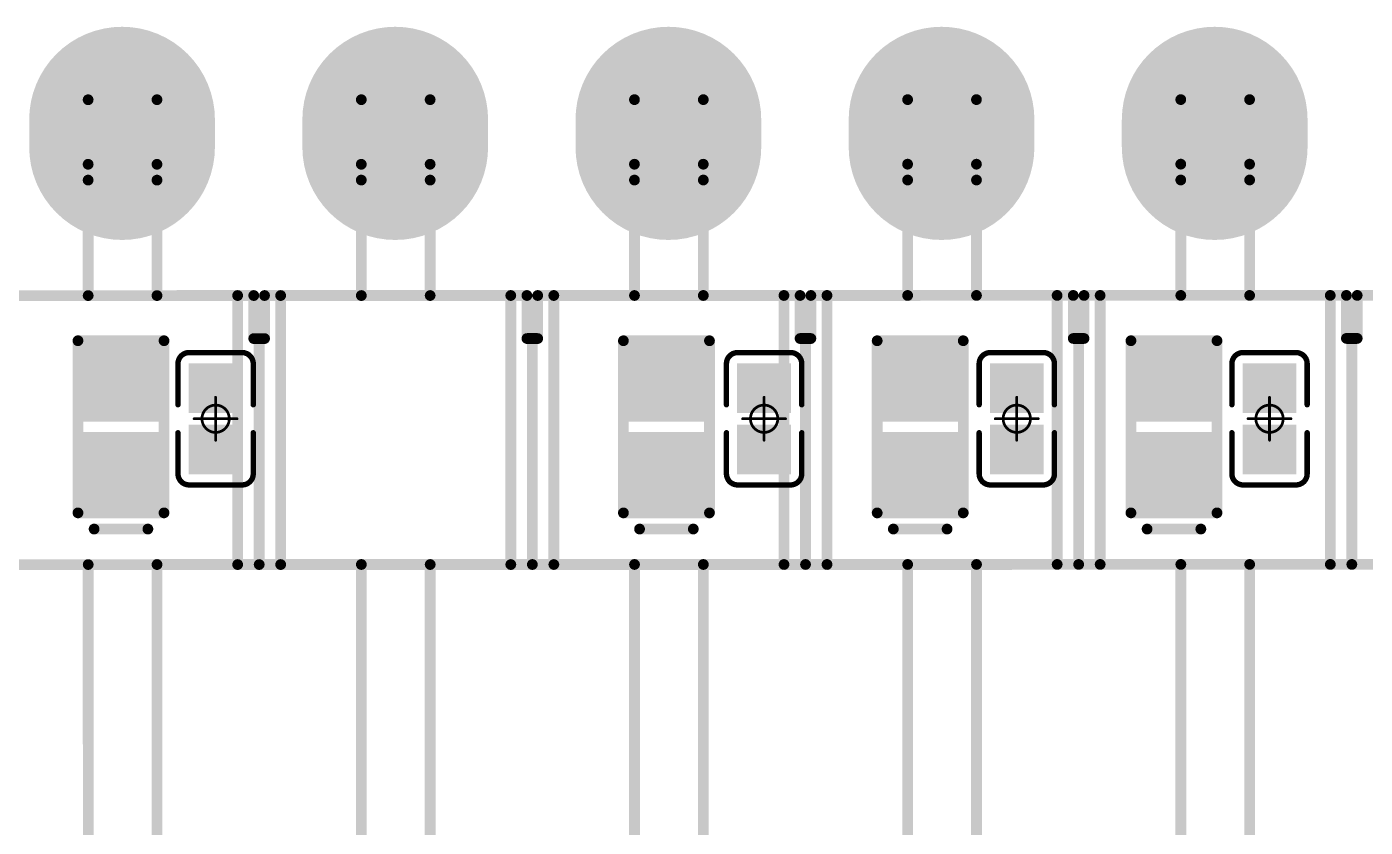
# Model space of a CAD drawing. Header units: millimetres. Extents: x 19.13 to 23.12, y 5.07 to 8.34.
# Drawn here: x 20.1584 to 20.6484, y 7.6094 to 7.9023 of the extents above; entities that cross this region are included whole.
import ezdxf

# ---------------------------------------------------------------- set-up
doc = ezdxf.new("R2010")
doc.units = ezdxf.units.MM
doc.header["$MEASUREMENT"] = 0
for name, color, linetype in [('BottomLayer', 5, 'Continuous'), ('BottomSolder', 6, 'Continuous'), ('Mechanical15', 56, 'Continuous'), ('MidLayer1', 16, 'Continuous'), ('MidLayer2', 76, 'Continuous'), ('MidLayer3', 90, 'Continuous'), ('MidLayer4', 156, 'Continuous'), ('MultiLayer', 9, 'Continuous'), ('TopLayer', 1, 'Continuous'), ('TopOverlay', 2, 'Continuous'), ('TopPaste', 8, 'Continuous'), ('TopSolder', 216, 'Continuous')]:
    doc.layers.add(name, color=color, linetype=linetype)

# ---------------------------------------------------------------- blocks, each defined once
blk = doc.blocks.new('ESD0402_84')
at = {"layer": 'TopLayer'}
for points in [[(-0.02756, 0.01181), (-0.02756, -0.01181), (-0.00591, 0.01181), (-0.00591, -0.01181)], [(0.00591, 0.01181), (0.00591, -0.01181), (0.02756, 0.01181), (0.02756, -0.01181)]]:
    blk.add_solid(points, dxfattribs=at)
at = {"layer": 'TopOverlay', "const_width": 0.00394}
for points in [[(-0.0315, 0.01575), (0.0315, 0.01575)], [(-0.0315, 0.01575), (-0.0315, -0.01575)], [(0.0315, 0.01575), (0.0315, -0.01575)], [(0.0374, 0.00984), (0.0374, -0.00984)], [(-0.0315, -0.01575), (0.0315, -0.01575)]]:
    blk.add_lwpolyline(points, dxfattribs=at)
at = {"layer": 'TopOverlay', "const_width": 0.00197}
for points in [[(-0.03248, 0.01575, 1), (-0.03051, 0.01575, 1)], [(-0.03248, 0.01575, 1), (-0.03051, 0.01575, 1)], [(0.03051, 0.01575, 1), (0.03248, 0.01575, 1)], [(0.03051, 0.01575, 1), (0.03248, 0.01575, 1)], [(0.03642, 0.00984, 1), (0.03839, 0.00984, 1)], [(0.03642, -0.00984, 1), (0.03839, -0.00984, 1)], [(-0.03248, -0.01575, 1), (-0.03051, -0.01575, 1)], [(-0.03248, -0.01575, 1), (-0.03051, -0.01575, 1)], [(0.03051, -0.01575, 1), (0.03248, -0.01575, 1)], [(0.03051, -0.01575, 1), (0.03248, -0.01575, 1)]]:
    blk.add_lwpolyline(points, format="xyb", close=True, dxfattribs=at)
at = {"layer": 'TopPaste'}
for points in [[(-0.02756, 0.01181), (-0.02756, -0.01181), (-0.00591, 0.01181), (-0.00591, -0.01181)], [(0.00591, 0.01181), (0.00591, -0.01181), (0.02756, 0.01181), (0.02756, -0.01181)]]:
    blk.add_solid(points, dxfattribs=at)
at = {"layer": 'TopSolder'}
for points in [[(-0.03156, 0.01581), (-0.03156, -0.01581), (-0.00191, 0.01581), (-0.00191, -0.01581)], [(0.00191, 0.01581), (0.00191, -0.01581), (0.03156, 0.01581), (0.03156, -0.01581)]]:
    blk.add_solid(points, dxfattribs=at)
blk = doc.blocks.new('ESD0402_85')
at = {"layer": 'TopLayer'}
for points in [[(-0.02756, 0.01181), (-0.02756, -0.01181), (-0.00591, 0.01181), (-0.00591, -0.01181)], [(0.00591, 0.01181), (0.00591, -0.01181), (0.02756, 0.01181), (0.02756, -0.01181)]]:
    blk.add_solid(points, dxfattribs=at)
at = {"layer": 'TopOverlay', "const_width": 0.00394}
for points in [[(-0.0315, 0.01575), (0.0315, 0.01575)], [(-0.0315, 0.01575), (-0.0315, -0.01575)], [(0.0315, 0.01575), (0.0315, -0.01575)], [(0.0374, 0.00984), (0.0374, -0.00984)], [(-0.0315, -0.01575), (0.0315, -0.01575)]]:
    blk.add_lwpolyline(points, dxfattribs=at)
at = {"layer": 'TopOverlay', "const_width": 0.00197}
for points in [[(-0.03248, 0.01575, 1), (-0.03051, 0.01575, 1)], [(-0.03248, 0.01575, 1), (-0.03051, 0.01575, 1)], [(0.03051, 0.01575, 1), (0.03248, 0.01575, 1)], [(0.03051, 0.01575, 1), (0.03248, 0.01575, 1)], [(0.03642, 0.00984, 1), (0.03839, 0.00984, 1)], [(0.03642, -0.00984, 1), (0.03839, -0.00984, 1)], [(-0.03248, -0.01575, 1), (-0.03051, -0.01575, 1)], [(-0.03248, -0.01575, 1), (-0.03051, -0.01575, 1)], [(0.03051, -0.01575, 1), (0.03248, -0.01575, 1)], [(0.03051, -0.01575, 1), (0.03248, -0.01575, 1)]]:
    blk.add_lwpolyline(points, format="xyb", close=True, dxfattribs=at)
at = {"layer": 'TopPaste'}
for points in [[(-0.02756, 0.01181), (-0.02756, -0.01181), (-0.00591, 0.01181), (-0.00591, -0.01181)], [(0.00591, 0.01181), (0.00591, -0.01181), (0.02756, 0.01181), (0.02756, -0.01181)]]:
    blk.add_solid(points, dxfattribs=at)
at = {"layer": 'TopSolder'}
for points in [[(-0.03156, 0.01581), (-0.03156, -0.01581), (-0.00191, 0.01581), (-0.00191, -0.01581)], [(0.00191, 0.01581), (0.00191, -0.01581), (0.03156, 0.01581), (0.03156, -0.01581)]]:
    blk.add_solid(points, dxfattribs=at)
blk = doc.blocks.new('ESD0402_86')
at = {"layer": 'TopLayer'}
for points in [[(-0.02756, 0.01181), (-0.02756, -0.01181), (-0.00591, 0.01181), (-0.00591, -0.01181)], [(0.00591, 0.01181), (0.00591, -0.01181), (0.02756, 0.01181), (0.02756, -0.01181)]]:
    blk.add_solid(points, dxfattribs=at)
at = {"layer": 'TopOverlay', "const_width": 0.00394}
for points in [[(-0.0315, 0.01575), (0.0315, 0.01575)], [(-0.0315, 0.01575), (-0.0315, -0.01575)], [(0.0315, 0.01575), (0.0315, -0.01575)], [(0.0374, 0.00984), (0.0374, -0.00984)], [(-0.0315, -0.01575), (0.0315, -0.01575)]]:
    blk.add_lwpolyline(points, dxfattribs=at)
at = {"layer": 'TopOverlay', "const_width": 0.00197}
for points in [[(-0.03248, 0.01575, 1), (-0.03051, 0.01575, 1)], [(-0.03248, 0.01575, 1), (-0.03051, 0.01575, 1)], [(0.03051, 0.01575, 1), (0.03248, 0.01575, 1)], [(0.03051, 0.01575, 1), (0.03248, 0.01575, 1)], [(0.03642, 0.00984, 1), (0.03839, 0.00984, 1)], [(0.03642, -0.00984, 1), (0.03839, -0.00984, 1)], [(-0.03248, -0.01575, 1), (-0.03051, -0.01575, 1)], [(-0.03248, -0.01575, 1), (-0.03051, -0.01575, 1)], [(0.03051, -0.01575, 1), (0.03248, -0.01575, 1)], [(0.03051, -0.01575, 1), (0.03248, -0.01575, 1)]]:
    blk.add_lwpolyline(points, format="xyb", close=True, dxfattribs=at)
at = {"layer": 'TopPaste'}
for points in [[(-0.02756, 0.01181), (-0.02756, -0.01181), (-0.00591, 0.01181), (-0.00591, -0.01181)], [(0.00591, 0.01181), (0.00591, -0.01181), (0.02756, 0.01181), (0.02756, -0.01181)]]:
    blk.add_solid(points, dxfattribs=at)
at = {"layer": 'TopSolder'}
for points in [[(-0.03156, 0.01581), (-0.03156, -0.01581), (-0.00191, 0.01581), (-0.00191, -0.01581)], [(0.00191, 0.01581), (0.00191, -0.01581), (0.03156, 0.01581), (0.03156, -0.01581)]]:
    blk.add_solid(points, dxfattribs=at)
blk = doc.blocks.new('C0201_91')
at = {"layer": 'Mechanical15'}
for points, const_width in [([(0.005, 0, 1), (-0.005, 0, 1)], 0.001), ([(-0.00025, 0.00787, 1), (0.00025, 0.00787, 1)], 0.0005), ([(-0.00812, 0, 1), (-0.00762, 0, 1)], 0.0005), ([(-0.00525, 0, 1), (-0.00475, 0, 1)], 0.0005), ([(0.00475, 0, 1), (0.00525, 0, 1)], 0.0005), ([(0.00762, 0, 1), (0.00812, 0, 1)], 0.0005), ([(-0.00025, -0.00787, 1), (0.00025, -0.00787, 1)], 0.0005)]:
    blk.add_lwpolyline(points, format="xyb", close=True, dxfattribs=dict(at, const_width=const_width))
at = {"layer": 'Mechanical15', "const_width": 0.001}
for points in [[(0, -0.00787), (0, 0.00787)], [(0.00787, 0), (-0.00787, 0)]]:
    blk.add_lwpolyline(points, dxfattribs=at)
at = {"layer": 'TopLayer'}
for points in [[(-0.01831, -0.00787), (-0.00413, -0.00787), (-0.01831, 0.00787), (-0.00413, 0.00787)], [(0.00413, -0.00787), (0.01831, -0.00787), (0.00413, 0.00787), (0.01831, 0.00787)]]:
    blk.add_solid(points, dxfattribs=at)
at = {"layer": 'TopOverlay', "const_width": 0.00197}
for points in [[(-0.02421, 0.0097, -0.414214), (-0.02013, 0.01378)], [(0.02013, 0.01378, -0.414214), (0.02421, 0.0097)], [(-0.02013, -0.01378, -0.414214), (-0.02421, -0.0097)], [(0.02421, -0.0097, -0.414214), (0.02013, -0.01378)]]:
    blk.add_lwpolyline(points, format="xyb", dxfattribs=at)
for points in [[(-0.00512, 0.01378), (-0.02013, 0.01378)], [(0.02013, 0.01378), (0.00512, 0.01378)], [(-0.02421, -0.0097), (-0.02421, 0.0097)], [(0.02421, -0.0097), (0.02421, 0.0097)], [(-0.00512, -0.01378), (-0.02013, -0.01378)], [(0.02013, -0.01378), (0.00512, -0.01378)]]:
    blk.add_lwpolyline(points, dxfattribs=at)
at = {"layer": 'TopOverlay', "const_width": 0.000984}
for points in [[(-0.02062, 0.01378, 1), (-0.01964, 0.01378, 1)], [(-0.02062, 0.01378, 1), (-0.01964, 0.01378, 1)], [(-0.00561, 0.01378, 1), (-0.00463, 0.01378, 1)], [(0.00463, 0.01378, 1), (0.00561, 0.01378, 1)], [(0.01964, 0.01378, 1), (0.02062, 0.01378, 1)], [(0.01964, 0.01378, 1), (0.02062, 0.01378, 1)], [(-0.0247, 0.0097, 1), (-0.02372, 0.0097, 1)], [(-0.0247, 0.0097, 1), (-0.02372, 0.0097, 1)], [(0.02372, 0.0097, 1), (0.0247, 0.0097, 1)], [(0.02372, 0.0097, 1), (0.0247, 0.0097, 1)], [(-0.0247, -0.0097, 1), (-0.02372, -0.0097, 1)], [(-0.0247, -0.0097, 1), (-0.02372, -0.0097, 1)], [(0.02372, -0.0097, 1), (0.0247, -0.0097, 1)], [(0.02372, -0.0097, 1), (0.0247, -0.0097, 1)], [(-0.02062, -0.01378, 1), (-0.01964, -0.01378, 1)], [(-0.02062, -0.01378, 1), (-0.01964, -0.01378, 1)], [(-0.00561, -0.01378, 1), (-0.00463, -0.01378, 1)], [(0.00463, -0.01378, 1), (0.00561, -0.01378, 1)], [(0.01964, -0.01378, 1), (0.02062, -0.01378, 1)], [(0.01964, -0.01378, 1), (0.02062, -0.01378, 1)]]:
    blk.add_lwpolyline(points, format="xyb", close=True, dxfattribs=at)
at = {"layer": 'TopPaste'}
for points in [[(-0.01831, -0.00787), (-0.00413, -0.00787), (-0.01831, 0.00787), (-0.00413, 0.00787)], [(0.00413, -0.00787), (0.01831, -0.00787), (0.00413, 0.00787), (0.01831, 0.00787)]]:
    blk.add_solid(points, dxfattribs=at)
at = {"layer": 'TopSolder'}
for points in [[(-0.02031, -0.00987), (-0.00213, -0.00987), (-0.02031, 0.00987), (-0.00213, 0.00987)], [(0.00213, -0.00987), (0.02031, -0.00987), (0.00213, 0.00987), (0.02031, 0.00987)]]:
    blk.add_solid(points, dxfattribs=at)
blk = doc.blocks.new('C0201_92')
at = {"layer": 'Mechanical15'}
for points, const_width in [([(0.005, 0, 1), (-0.005, 0, 1)], 0.001), ([(-0.00025, 0.00787, 1), (0.00025, 0.00787, 1)], 0.0005), ([(-0.00812, 0, 1), (-0.00762, 0, 1)], 0.0005), ([(-0.00525, 0, 1), (-0.00475, 0, 1)], 0.0005), ([(0.00475, 0, 1), (0.00525, 0, 1)], 0.0005), ([(0.00762, 0, 1), (0.00812, 0, 1)], 0.0005), ([(-0.00025, -0.00787, 1), (0.00025, -0.00787, 1)], 0.0005)]:
    blk.add_lwpolyline(points, format="xyb", close=True, dxfattribs=dict(at, const_width=const_width))
at = {"layer": 'Mechanical15', "const_width": 0.001}
for points in [[(0, -0.00787), (0, 0.00787)], [(0.00787, 0), (-0.00787, 0)]]:
    blk.add_lwpolyline(points, dxfattribs=at)
at = {"layer": 'TopLayer'}
for points in [[(-0.01831, -0.00787), (-0.00413, -0.00787), (-0.01831, 0.00787), (-0.00413, 0.00787)], [(0.00413, -0.00787), (0.01831, -0.00787), (0.00413, 0.00787), (0.01831, 0.00787)]]:
    blk.add_solid(points, dxfattribs=at)
at = {"layer": 'TopOverlay', "const_width": 0.00197}
for points in [[(-0.02421, 0.0097, -0.414214), (-0.02013, 0.01378)], [(0.02013, 0.01378, -0.414214), (0.02421, 0.0097)], [(-0.02013, -0.01378, -0.414214), (-0.02421, -0.0097)], [(0.02421, -0.0097, -0.414214), (0.02013, -0.01378)]]:
    blk.add_lwpolyline(points, format="xyb", dxfattribs=at)
for points in [[(-0.00512, 0.01378), (-0.02013, 0.01378)], [(0.02013, 0.01378), (0.00512, 0.01378)], [(-0.02421, -0.0097), (-0.02421, 0.0097)], [(0.02421, -0.0097), (0.02421, 0.0097)], [(-0.00512, -0.01378), (-0.02013, -0.01378)], [(0.02013, -0.01378), (0.00512, -0.01378)]]:
    blk.add_lwpolyline(points, dxfattribs=at)
at = {"layer": 'TopOverlay', "const_width": 0.000984}
for points in [[(-0.02062, 0.01378, 1), (-0.01964, 0.01378, 1)], [(-0.02062, 0.01378, 1), (-0.01964, 0.01378, 1)], [(-0.00561, 0.01378, 1), (-0.00463, 0.01378, 1)], [(0.00463, 0.01378, 1), (0.00561, 0.01378, 1)], [(0.01964, 0.01378, 1), (0.02062, 0.01378, 1)], [(0.01964, 0.01378, 1), (0.02062, 0.01378, 1)], [(-0.0247, 0.0097, 1), (-0.02372, 0.0097, 1)], [(-0.0247, 0.0097, 1), (-0.02372, 0.0097, 1)], [(0.02372, 0.0097, 1), (0.0247, 0.0097, 1)], [(0.02372, 0.0097, 1), (0.0247, 0.0097, 1)], [(-0.0247, -0.0097, 1), (-0.02372, -0.0097, 1)], [(-0.0247, -0.0097, 1), (-0.02372, -0.0097, 1)], [(0.02372, -0.0097, 1), (0.0247, -0.0097, 1)], [(0.02372, -0.0097, 1), (0.0247, -0.0097, 1)], [(-0.02062, -0.01378, 1), (-0.01964, -0.01378, 1)], [(-0.02062, -0.01378, 1), (-0.01964, -0.01378, 1)], [(-0.00561, -0.01378, 1), (-0.00463, -0.01378, 1)], [(0.00463, -0.01378, 1), (0.00561, -0.01378, 1)], [(0.01964, -0.01378, 1), (0.02062, -0.01378, 1)], [(0.01964, -0.01378, 1), (0.02062, -0.01378, 1)]]:
    blk.add_lwpolyline(points, format="xyb", close=True, dxfattribs=at)
at = {"layer": 'TopPaste'}
for points in [[(-0.01831, -0.00787), (-0.00413, -0.00787), (-0.01831, 0.00787), (-0.00413, 0.00787)], [(0.00413, -0.00787), (0.01831, -0.00787), (0.00413, 0.00787), (0.01831, 0.00787)]]:
    blk.add_solid(points, dxfattribs=at)
at = {"layer": 'TopSolder'}
for points in [[(-0.02031, -0.00987), (-0.00213, -0.00987), (-0.02031, 0.00987), (-0.00213, 0.00987)], [(0.00213, -0.00987), (0.02031, -0.00987), (0.00213, 0.00987), (0.02031, 0.00987)]]:
    blk.add_solid(points, dxfattribs=at)
blk = doc.blocks.new('C0201_93')
at = {"layer": 'Mechanical15'}
for points, const_width in [([(0.005, 0, 1), (-0.005, 0, 1)], 0.001), ([(-0.00025, 0.00787, 1), (0.00025, 0.00787, 1)], 0.0005), ([(-0.00812, 0, 1), (-0.00762, 0, 1)], 0.0005), ([(-0.00525, 0, 1), (-0.00475, 0, 1)], 0.0005), ([(0.00475, 0, 1), (0.00525, 0, 1)], 0.0005), ([(0.00762, 0, 1), (0.00812, 0, 1)], 0.0005), ([(-0.00025, -0.00787, 1), (0.00025, -0.00787, 1)], 0.0005)]:
    blk.add_lwpolyline(points, format="xyb", close=True, dxfattribs=dict(at, const_width=const_width))
at = {"layer": 'Mechanical15', "const_width": 0.001}
for points in [[(0, -0.00787), (0, 0.00787)], [(0.00787, 0), (-0.00787, 0)]]:
    blk.add_lwpolyline(points, dxfattribs=at)
at = {"layer": 'TopLayer'}
for points in [[(-0.01831, -0.00787), (-0.00413, -0.00787), (-0.01831, 0.00787), (-0.00413, 0.00787)], [(0.00413, -0.00787), (0.01831, -0.00787), (0.00413, 0.00787), (0.01831, 0.00787)]]:
    blk.add_solid(points, dxfattribs=at)
at = {"layer": 'TopOverlay', "const_width": 0.00197}
for points in [[(-0.02421, 0.0097, -0.414214), (-0.02013, 0.01378)], [(0.02013, 0.01378, -0.414214), (0.02421, 0.0097)], [(-0.02013, -0.01378, -0.414214), (-0.02421, -0.0097)], [(0.02421, -0.0097, -0.414214), (0.02013, -0.01378)]]:
    blk.add_lwpolyline(points, format="xyb", dxfattribs=at)
for points in [[(-0.00512, 0.01378), (-0.02013, 0.01378)], [(0.02013, 0.01378), (0.00512, 0.01378)], [(-0.02421, -0.0097), (-0.02421, 0.0097)], [(0.02421, -0.0097), (0.02421, 0.0097)], [(-0.00512, -0.01378), (-0.02013, -0.01378)], [(0.02013, -0.01378), (0.00512, -0.01378)]]:
    blk.add_lwpolyline(points, dxfattribs=at)
at = {"layer": 'TopOverlay', "const_width": 0.000984}
for points in [[(-0.02062, 0.01378, 1), (-0.01964, 0.01378, 1)], [(-0.02062, 0.01378, 1), (-0.01964, 0.01378, 1)], [(-0.00561, 0.01378, 1), (-0.00463, 0.01378, 1)], [(0.00463, 0.01378, 1), (0.00561, 0.01378, 1)], [(0.01964, 0.01378, 1), (0.02062, 0.01378, 1)], [(0.01964, 0.01378, 1), (0.02062, 0.01378, 1)], [(-0.0247, 0.0097, 1), (-0.02372, 0.0097, 1)], [(-0.0247, 0.0097, 1), (-0.02372, 0.0097, 1)], [(0.02372, 0.0097, 1), (0.0247, 0.0097, 1)], [(0.02372, 0.0097, 1), (0.0247, 0.0097, 1)], [(-0.0247, -0.0097, 1), (-0.02372, -0.0097, 1)], [(-0.0247, -0.0097, 1), (-0.02372, -0.0097, 1)], [(0.02372, -0.0097, 1), (0.0247, -0.0097, 1)], [(0.02372, -0.0097, 1), (0.0247, -0.0097, 1)], [(-0.02062, -0.01378, 1), (-0.01964, -0.01378, 1)], [(-0.02062, -0.01378, 1), (-0.01964, -0.01378, 1)], [(-0.00561, -0.01378, 1), (-0.00463, -0.01378, 1)], [(0.00463, -0.01378, 1), (0.00561, -0.01378, 1)], [(0.01964, -0.01378, 1), (0.02062, -0.01378, 1)], [(0.01964, -0.01378, 1), (0.02062, -0.01378, 1)]]:
    blk.add_lwpolyline(points, format="xyb", close=True, dxfattribs=at)
at = {"layer": 'TopPaste'}
for points in [[(-0.01831, -0.00787), (-0.00413, -0.00787), (-0.01831, 0.00787), (-0.00413, 0.00787)], [(0.00413, -0.00787), (0.01831, -0.00787), (0.00413, 0.00787), (0.01831, 0.00787)]]:
    blk.add_solid(points, dxfattribs=at)
at = {"layer": 'TopSolder'}
for points in [[(-0.02031, -0.00987), (-0.00213, -0.00987), (-0.02031, 0.00987), (-0.00213, 0.00987)], [(0.00213, -0.00987), (0.02031, -0.00987), (0.00213, 0.00987), (0.02031, 0.00987)]]:
    blk.add_solid(points, dxfattribs=at)
blk = doc.blocks.new('SIP11_L____M______426')
at = {"layer": 'BottomLayer', "const_width": 0.06}
for points in [[(-0.005, 0.1), (0.005, 0.1)], [(-0.005, 0), (0.005, 0)], [(-0.005, -0.1), (0.005, -0.1)], [(-0.005, -0.2), (0.005, -0.2)], [(-0.005, -0.3), (0.005, -0.3)]]:
    blk.add_lwpolyline(points, dxfattribs=at)
at = {"layer": 'BottomLayer', "const_width": 0.03}
for points in [[(-0.02, 0.1, 1), (0.01, 0.1, 1)], [(-0.01, 0.1, 1), (0.02, 0.1, 1)], [(-0.02, 0, 1), (0.01, 0, 1)], [(-0.01, 0, 1), (0.02, 0, 1)], [(-0.02, -0.1, 1), (0.01, -0.1, 1)], [(-0.01, -0.1, 1), (0.02, -0.1, 1)], [(-0.02, -0.2, 1), (0.01, -0.2, 1)], [(-0.01, -0.2, 1), (0.02, -0.2, 1)], [(-0.02, -0.3, 1), (0.01, -0.3, 1)], [(-0.01, -0.3, 1), (0.02, -0.3, 1)]]:
    blk.add_lwpolyline(points, format="xyb", close=True, dxfattribs=at)
at = {"layer": 'BottomSolder', "const_width": 0.068}
for points in [[(-0.005, 0.1), (0.005, 0.1)], [(-0.005, 0), (0.005, 0)], [(-0.005, -0.1), (0.005, -0.1)], [(-0.005, -0.2), (0.005, -0.2)], [(-0.005, -0.3), (0.005, -0.3)]]:
    blk.add_lwpolyline(points, dxfattribs=at)
at = {"layer": 'BottomSolder', "const_width": 0.034}
for points in [[(-0.022, 0.1, 1), (0.012, 0.1, 1)], [(-0.012, 0.1, 1), (0.022, 0.1, 1)], [(-0.022, 0, 1), (0.012, 0, 1)], [(-0.012, 0, 1), (0.022, 0, 1)], [(-0.022, -0.1, 1), (0.012, -0.1, 1)], [(-0.012, -0.1, 1), (0.022, -0.1, 1)], [(-0.022, -0.2, 1), (0.012, -0.2, 1)], [(-0.012, -0.2, 1), (0.022, -0.2, 1)], [(-0.022, -0.3, 1), (0.012, -0.3, 1)], [(-0.012, -0.3, 1), (0.022, -0.3, 1)]]:
    blk.add_lwpolyline(points, format="xyb", close=True, dxfattribs=at)
at = {"layer": 'MidLayer1', "const_width": 0.06}
for points in [[(-0.005, 0.1), (0.005, 0.1)], [(-0.005, 0), (0.005, 0)], [(-0.005, -0.1), (0.005, -0.1)], [(-0.005, -0.2), (0.005, -0.2)], [(-0.005, -0.3), (0.005, -0.3)]]:
    blk.add_lwpolyline(points, dxfattribs=at)
at = {"layer": 'MidLayer1', "const_width": 0.03}
for points in [[(-0.02, 0.1, 1), (0.01, 0.1, 1)], [(-0.01, 0.1, 1), (0.02, 0.1, 1)], [(-0.02, 0, 1), (0.01, 0, 1)], [(-0.01, 0, 1), (0.02, 0, 1)], [(-0.02, -0.1, 1), (0.01, -0.1, 1)], [(-0.01, -0.1, 1), (0.02, -0.1, 1)], [(-0.02, -0.2, 1), (0.01, -0.2, 1)], [(-0.01, -0.2, 1), (0.02, -0.2, 1)], [(-0.02, -0.3, 1), (0.01, -0.3, 1)], [(-0.01, -0.3, 1), (0.02, -0.3, 1)]]:
    blk.add_lwpolyline(points, format="xyb", close=True, dxfattribs=at)
at = {"layer": 'MidLayer2', "const_width": 0.06}
for points in [[(-0.005, 0.1), (0.005, 0.1)], [(-0.005, 0), (0.005, 0)], [(-0.005, -0.1), (0.005, -0.1)], [(-0.005, -0.2), (0.005, -0.2)], [(-0.005, -0.3), (0.005, -0.3)]]:
    blk.add_lwpolyline(points, dxfattribs=at)
at = {"layer": 'MidLayer2', "const_width": 0.03}
for points in [[(-0.02, 0.1, 1), (0.01, 0.1, 1)], [(-0.01, 0.1, 1), (0.02, 0.1, 1)], [(-0.02, 0, 1), (0.01, 0, 1)], [(-0.01, 0, 1), (0.02, 0, 1)], [(-0.02, -0.1, 1), (0.01, -0.1, 1)], [(-0.01, -0.1, 1), (0.02, -0.1, 1)], [(-0.02, -0.2, 1), (0.01, -0.2, 1)], [(-0.01, -0.2, 1), (0.02, -0.2, 1)], [(-0.02, -0.3, 1), (0.01, -0.3, 1)], [(-0.01, -0.3, 1), (0.02, -0.3, 1)]]:
    blk.add_lwpolyline(points, format="xyb", close=True, dxfattribs=at)
at = {"layer": 'MidLayer3', "const_width": 0.06}
for points in [[(-0.005, 0.1), (0.005, 0.1)], [(-0.005, 0), (0.005, 0)], [(-0.005, -0.1), (0.005, -0.1)], [(-0.005, -0.2), (0.005, -0.2)], [(-0.005, -0.3), (0.005, -0.3)]]:
    blk.add_lwpolyline(points, dxfattribs=at)
at = {"layer": 'MidLayer3', "const_width": 0.03}
for points in [[(-0.02, 0.1, 1), (0.01, 0.1, 1)], [(-0.01, 0.1, 1), (0.02, 0.1, 1)], [(-0.02, 0, 1), (0.01, 0, 1)], [(-0.01, 0, 1), (0.02, 0, 1)], [(-0.02, -0.1, 1), (0.01, -0.1, 1)], [(-0.01, -0.1, 1), (0.02, -0.1, 1)], [(-0.02, -0.2, 1), (0.01, -0.2, 1)], [(-0.01, -0.2, 1), (0.02, -0.2, 1)], [(-0.02, -0.3, 1), (0.01, -0.3, 1)], [(-0.01, -0.3, 1), (0.02, -0.3, 1)]]:
    blk.add_lwpolyline(points, format="xyb", close=True, dxfattribs=at)
at = {"layer": 'MidLayer4', "const_width": 0.06}
for points in [[(-0.005, 0.1), (0.005, 0.1)], [(-0.005, 0), (0.005, 0)], [(-0.005, -0.1), (0.005, -0.1)], [(-0.005, -0.2), (0.005, -0.2)], [(-0.005, -0.3), (0.005, -0.3)]]:
    blk.add_lwpolyline(points, dxfattribs=at)
at = {"layer": 'MidLayer4', "const_width": 0.03}
for points in [[(-0.02, 0.1, 1), (0.01, 0.1, 1)], [(-0.01, 0.1, 1), (0.02, 0.1, 1)], [(-0.02, 0, 1), (0.01, 0, 1)], [(-0.01, 0, 1), (0.02, 0, 1)], [(-0.02, -0.1, 1), (0.01, -0.1, 1)], [(-0.01, -0.1, 1), (0.02, -0.1, 1)], [(-0.02, -0.2, 1), (0.01, -0.2, 1)], [(-0.01, -0.2, 1), (0.02, -0.2, 1)], [(-0.02, -0.3, 1), (0.01, -0.3, 1)], [(-0.01, -0.3, 1), (0.02, -0.3, 1)]]:
    blk.add_lwpolyline(points, format="xyb", close=True, dxfattribs=at)
at = {"layer": 'MultiLayer', "const_width": 0.06}
for points in [[(-0.005, 0.1), (0.005, 0.1)], [(-0.005, 0), (0.005, 0)], [(-0.005, -0.1), (0.005, -0.1)], [(-0.005, -0.2), (0.005, -0.2)], [(-0.005, -0.3), (0.005, -0.3)]]:
    blk.add_lwpolyline(points, dxfattribs=at)
at = {"layer": 'MultiLayer', "const_width": 0.03}
for points in [[(-0.02, 0.1, 1), (0.01, 0.1, 1)], [(-0.01, 0.1, 1), (0.02, 0.1, 1)], [(-0.02, 0, 1), (0.01, 0, 1)], [(-0.01, 0, 1), (0.02, 0, 1)], [(-0.02, -0.1, 1), (0.01, -0.1, 1)], [(-0.01, -0.1, 1), (0.02, -0.1, 1)], [(-0.02, -0.2, 1), (0.01, -0.2, 1)], [(-0.01, -0.2, 1), (0.02, -0.2, 1)], [(-0.02, -0.3, 1), (0.01, -0.3, 1)], [(-0.01, -0.3, 1), (0.02, -0.3, 1)]]:
    blk.add_lwpolyline(points, format="xyb", close=True, dxfattribs=at)
at = {"layer": 'TopLayer', "const_width": 0.06}
for points in [[(-0.005, 0.1), (0.005, 0.1)], [(-0.005, 0), (0.005, 0)], [(-0.005, -0.1), (0.005, -0.1)], [(-0.005, -0.2), (0.005, -0.2)], [(-0.005, -0.3), (0.005, -0.3)]]:
    blk.add_lwpolyline(points, dxfattribs=at)
at = {"layer": 'TopLayer', "const_width": 0.03}
for points in [[(-0.02, 0.1, 1), (0.01, 0.1, 1)], [(-0.01, 0.1, 1), (0.02, 0.1, 1)], [(-0.02, 0, 1), (0.01, 0, 1)], [(-0.01, 0, 1), (0.02, 0, 1)], [(-0.02, -0.1, 1), (0.01, -0.1, 1)], [(-0.01, -0.1, 1), (0.02, -0.1, 1)], [(-0.02, -0.2, 1), (0.01, -0.2, 1)], [(-0.01, -0.2, 1), (0.02, -0.2, 1)], [(-0.02, -0.3, 1), (0.01, -0.3, 1)], [(-0.01, -0.3, 1), (0.02, -0.3, 1)]]:
    blk.add_lwpolyline(points, format="xyb", close=True, dxfattribs=at)
at = {"layer": 'TopOverlay', "const_width": 0.00394}
for points in [[(0.15767, 0.5502), (0.1578, -0.5498)], [(0.05928, 0.24822), (0.05929, 0.15216)], [(0.07504, 0.15216), (0.05929, 0.15216)], [(0.07504, 0.15216), (0.07504, 0.14822)], [(0.15771, 0.1502), (0.07504, 0.15019)], [(0.05929, 0.14822), (0.0593, 0.05216)], [(0.07504, 0.14822), (0.05929, 0.14822)], [(0.15772, 0.14233), (0.05929, 0.14231)], [(-0.01236, 0.11278), (-0.01236, 0.08758)], [(0.05929, 0.11279), (-0.01236, 0.11278)], [(0.01126, 0.11278), (0.01127, 0.08758)], [(0.38016, 0.11282), (0.15772, 0.1128)], [(0.0593, 0.08759), (-0.01236, 0.08758)], [(0.38016, 0.08763), (0.15772, 0.0876)], [(0.15773, 0.05807), (0.0593, 0.05806)], [(0.07505, 0.05216), (0.0593, 0.05216)], [(0.07505, 0.05216), (0.07505, 0.04822)], [(0.0593, 0.04822), (0.05931, -0.04784)], [(0.07505, 0.04822), (0.0593, 0.04822)], [(0.15773, 0.0502), (0.07505, 0.05019)], [(0.15773, 0.04233), (0.0593, 0.04231)], [(-0.01235, 0.01278), (-0.01234, -0.01242)], [(0.05931, 0.01279), (-0.01235, 0.01278)], [(0.01127, 0.01278), (0.01128, -0.01242)], [(0.38017, 0.01282), (0.15773, 0.0128)], [(0.05931, -0.01241), (-0.01234, -0.01242)], [(0.38018, -0.01237), (0.15773, -0.0124)], [(0.15774, -0.04193), (0.05931, -0.04194)], [(0.07506, -0.04784), (0.05931, -0.04784)], [(0.07506, -0.04784), (0.07506, -0.05178)], [(0.15774, -0.0498), (0.07506, -0.04981)], [(0.05931, -0.05178), (0.05933, -0.14784)], [(0.07506, -0.05178), (0.05931, -0.05178)], [(0.15774, -0.05767), (0.05931, -0.05769)], [(-0.01234, -0.08722), (-0.01233, -0.11242)], [(0.05932, -0.08721), (-0.01234, -0.08722)], [(0.01129, -0.08722), (0.01129, -0.11242)], [(0.38018, -0.08718), (0.15774, -0.0872)], [(0.05932, -0.11241), (-0.01233, -0.11242)], [(0.38019, -0.11237), (0.15775, -0.1124)], [(0.15775, -0.14193), (0.05932, -0.14194)], [(0.07507, -0.14784), (0.05933, -0.14784)], [(0.07507, -0.14784), (0.07507, -0.15178)], [(0.05933, -0.15178), (0.05934, -0.24784)], [(0.07507, -0.15178), (0.05933, -0.15178)], [(0.15775, -0.1498), (0.07507, -0.14981)], [(0.15775, -0.15768), (0.05933, -0.15769)], [(-0.01232, -0.18722), (-0.01232, -0.21242)], [(0.05933, -0.18721), (-0.01232, -0.18722)], [(0.0113, -0.18722), (0.0113, -0.21242)], [(0.3802, -0.18718), (0.15775, -0.1872)], [(0.05933, -0.21241), (-0.01232, -0.21242)], [(0.3802, -0.21237), (0.15776, -0.2124)], [(0.15776, -0.24193), (0.05934, -0.24194)], [(0.07508, -0.24784), (0.05934, -0.24784)], [(0.05934, -0.25178), (0.05935, -0.34784)], [(0.07509, -0.25178), (0.05934, -0.25178)], [(0.07508, -0.24784), (0.07509, -0.25178)], [(0.15776, -0.2498), (0.07509, -0.24981)], [(0.15776, -0.25768), (0.05934, -0.25769)], [(-0.01231, -0.28722), (-0.01231, -0.31242)], [(0.05934, -0.28721), (-0.01231, -0.28722)], [(0.01131, -0.28722), (0.01131, -0.31242)], [(0.38021, -0.28718), (0.15777, -0.2872)], [(0.05934, -0.31241), (-0.01231, -0.31242)], [(0.38021, -0.31237), (0.15777, -0.3124)]]:
    blk.add_lwpolyline(points, dxfattribs=at)
at = {"layer": 'TopOverlay', "const_width": 0.00197}
for points in [[(0.05831, 0.15216, 1), (0.06027, 0.15216, 1)], [(0.05831, 0.15216, 1), (0.06027, 0.15216, 1)], [(0.07405, 0.15216, 1), (0.07602, 0.15216, 1)], [(0.07405, 0.15216, 1), (0.07602, 0.15216, 1)], [(0.07405, 0.15019, 1), (0.07602, 0.15019, 1)], [(0.15673, 0.1502, 1), (0.1587, 0.1502, 1)], [(0.05831, 0.14822, 1), (0.06027, 0.14822, 1)], [(0.05831, 0.14822, 1), (0.06027, 0.14822, 1)], [(0.07405, 0.14822, 1), (0.07602, 0.14822, 1)], [(0.07405, 0.14822, 1), (0.07602, 0.14822, 1)], [(0.05831, 0.14231, 1), (0.06027, 0.14231, 1)], [(0.15673, 0.14233, 1), (0.1587, 0.14233, 1)], [(-0.01334, 0.11278, 1), (-0.01138, 0.11278, 1)], [(-0.01334, 0.11278, 1), (-0.01138, 0.11278, 1)], [(0.01028, 0.11278, 1), (0.01225, 0.11278, 1)], [(0.01607, 0.11279, 1), (0.01804, 0.11279, 1)], [(0.05831, 0.11279, 1), (0.06028, 0.11279, 1)], [(0.15674, 0.1128, 1), (0.1587, 0.1128, 1)], [(-0.01334, 0.08758, 1), (-0.01137, 0.08758, 1)], [(-0.01334, 0.08758, 1), (-0.01137, 0.08758, 1)], [(0.01028, 0.08758, 1), (0.01225, 0.08758, 1)], [(0.01608, 0.08758, 1), (0.01804, 0.08758, 1)], [(0.05831, 0.08759, 1), (0.06028, 0.08759, 1)], [(0.15674, 0.0876, 1), (0.15871, 0.0876, 1)], [(0.05832, 0.05806, 1), (0.06028, 0.05806, 1)], [(0.15674, 0.05807, 1), (0.15871, 0.05807, 1)], [(0.05832, 0.05216, 1), (0.06029, 0.05216, 1)], [(0.05832, 0.05216, 1), (0.06029, 0.05216, 1)], [(0.07407, 0.05216, 1), (0.07603, 0.05216, 1)], [(0.07407, 0.05216, 1), (0.07603, 0.05216, 1)], [(0.05832, 0.04822, 1), (0.06029, 0.04822, 1)], [(0.05832, 0.04822, 1), (0.06029, 0.04822, 1)], [(0.07407, 0.05019, 1), (0.07603, 0.05019, 1)], [(0.07407, 0.04822, 1), (0.07603, 0.04822, 1)], [(0.07407, 0.04822, 1), (0.07603, 0.04822, 1)], [(0.15674, 0.0502, 1), (0.15871, 0.0502, 1)], [(0.05832, 0.04231, 1), (0.06029, 0.04231, 1)], [(0.15674, 0.04233, 1), (0.15871, 0.04233, 1)], [(-0.01333, 0.01278, 1), (-0.01136, 0.01278, 1)], [(-0.01333, 0.01278, 1), (-0.01136, 0.01278, 1)], [(0.01029, 0.01278, 1), (0.01226, 0.01278, 1)], [(0.01609, 0.01279, 1), (0.01805, 0.01279, 1)], [(0.05832, 0.01279, 1), (0.06029, 0.01279, 1)], [(0.15675, 0.0128, 1), (0.15872, 0.0128, 1)], [(-0.01333, -0.01242, 1), (-0.01136, -0.01242, 1)], [(-0.01333, -0.01242, 1), (-0.01136, -0.01242, 1)], [(0.01029, -0.01242, 1), (0.01226, -0.01242, 1)], [(0.01609, -0.01242, 1), (0.01806, -0.01242, 1)], [(0.05832, -0.01241, 1), (0.06029, -0.01241, 1)], [(0.15675, -0.0124, 1), (0.15872, -0.0124, 1)], [(0.05833, -0.04194, 1), (0.0603, -0.04194, 1)], [(0.15675, -0.04193, 1), (0.15872, -0.04193, 1)], [(0.05833, -0.04784, 1), (0.0603, -0.04784, 1)], [(0.05833, -0.04784, 1), (0.0603, -0.04784, 1)], [(0.07408, -0.04784, 1), (0.07605, -0.04784, 1)], [(0.07408, -0.04784, 1), (0.07605, -0.04784, 1)], [(0.07408, -0.04981, 1), (0.07605, -0.04981, 1)], [(0.15675, -0.0498, 1), (0.15872, -0.0498, 1)], [(0.05833, -0.05178, 1), (0.0603, -0.05178, 1)], [(0.05833, -0.05178, 1), (0.0603, -0.05178, 1)], [(0.07408, -0.05178, 1), (0.07605, -0.05178, 1)], [(0.07408, -0.05178, 1), (0.07605, -0.05178, 1)], [(0.05833, -0.05769, 1), (0.0603, -0.05769, 1)], [(0.15676, -0.05767, 1), (0.15872, -0.05767, 1)], [(-0.01332, -0.08722, 1), (-0.01135, -0.08722, 1)], [(-0.01332, -0.08722, 1), (-0.01135, -0.08722, 1)], [(0.0103, -0.08722, 1), (0.01227, -0.08722, 1)], [(0.0161, -0.08721, 1), (0.01807, -0.08721, 1)], [(0.05833, -0.08721, 1), (0.0603, -0.08721, 1)], [(0.15676, -0.0872, 1), (0.15873, -0.0872, 1)], [(-0.01332, -0.11242, 1), (-0.01135, -0.11242, 1)], [(-0.01332, -0.11242, 1), (-0.01135, -0.11242, 1)], [(0.0103, -0.11242, 1), (0.01227, -0.11242, 1)], [(0.0161, -0.11242, 1), (0.01807, -0.11242, 1)], [(0.05834, -0.11241, 1), (0.0603, -0.11241, 1)], [(0.15676, -0.1124, 1), (0.15873, -0.1124, 1)], [(0.05834, -0.14194, 1), (0.06031, -0.14194, 1)], [(0.15677, -0.14193, 1), (0.15873, -0.14193, 1)], [(0.05834, -0.14784, 1), (0.06031, -0.14784, 1)], [(0.05834, -0.14784, 1), (0.06031, -0.14784, 1)], [(0.07409, -0.14784, 1), (0.07606, -0.14784, 1)], [(0.07409, -0.14784, 1), (0.07606, -0.14784, 1)], [(0.05834, -0.15178, 1), (0.06031, -0.15178, 1)], [(0.05834, -0.15178, 1), (0.06031, -0.15178, 1)], [(0.07409, -0.14981, 1), (0.07606, -0.14981, 1)], [(0.07409, -0.15178, 1), (0.07606, -0.15178, 1)], [(0.07409, -0.15178, 1), (0.07606, -0.15178, 1)], [(0.15677, -0.1498, 1), (0.15873, -0.1498, 1)], [(0.05834, -0.15769, 1), (0.06031, -0.15769, 1)], [(0.15677, -0.15768, 1), (0.15874, -0.15768, 1)], [(-0.01331, -0.18722, 1), (-0.01134, -0.18722, 1)], [(-0.01331, -0.18722, 1), (-0.01134, -0.18722, 1)], [(0.01031, -0.18722, 1), (0.01228, -0.18722, 1)], [(0.01611, -0.18721, 1), (0.01808, -0.18721, 1)], [(0.05835, -0.18721, 1), (0.06031, -0.18721, 1)], [(0.15677, -0.1872, 1), (0.15874, -0.1872, 1)], [(-0.01331, -0.21242, 1), (-0.01134, -0.21242, 1)], [(-0.01331, -0.21242, 1), (-0.01134, -0.21242, 1)], [(0.01032, -0.21242, 1), (0.01229, -0.21242, 1)], [(0.01611, -0.21242, 1), (0.01808, -0.21242, 1)], [(0.05835, -0.21241, 1), (0.06032, -0.21241, 1)], [(0.15677, -0.2124, 1), (0.15874, -0.2124, 1)], [(0.05835, -0.24194, 1), (0.06032, -0.24194, 1)], [(0.15678, -0.24193, 1), (0.15875, -0.24193, 1)], [(0.05835, -0.24784, 1), (0.06032, -0.24784, 1)], [(0.05835, -0.24784, 1), (0.06032, -0.24784, 1)], [(0.05835, -0.25178, 1), (0.06032, -0.25178, 1)], [(0.05835, -0.25178, 1), (0.06032, -0.25178, 1)], [(0.0741, -0.24784, 1), (0.07607, -0.24784, 1)], [(0.0741, -0.24784, 1), (0.07607, -0.24784, 1)], [(0.0741, -0.24981, 1), (0.07607, -0.24981, 1)], [(0.0741, -0.25178, 1), (0.07607, -0.25178, 1)], [(0.0741, -0.25178, 1), (0.07607, -0.25178, 1)], [(0.15678, -0.2498, 1), (0.15875, -0.2498, 1)], [(0.05835, -0.25769, 1), (0.06032, -0.25769, 1)], [(0.15678, -0.25768, 1), (0.15875, -0.25768, 1)], [(-0.0133, -0.28722, 1), (-0.01133, -0.28722, 1)], [(-0.0133, -0.28722, 1), (-0.01133, -0.28722, 1)], [(0.01033, -0.28722, 1), (0.01229, -0.28722, 1)], [(0.01612, -0.28721, 1), (0.01809, -0.28721, 1)], [(0.05836, -0.28721, 1), (0.06033, -0.28721, 1)], [(0.15678, -0.2872, 1), (0.15875, -0.2872, 1)], [(-0.01329, -0.31242, 1), (-0.01132, -0.31242, 1)], [(-0.01329, -0.31242, 1), (-0.01132, -0.31242, 1)], [(0.01033, -0.31242, 1), (0.0123, -0.31242, 1)], [(0.01612, -0.31242, 1), (0.01809, -0.31242, 1)], [(0.05836, -0.31241, 1), (0.06033, -0.31241, 1)], [(0.15679, -0.3124, 1), (0.15875, -0.3124, 1)]]:
    blk.add_lwpolyline(points, format="xyb", close=True, dxfattribs=at)
at = {"layer": 'TopOverlay', "const_width": 0.00394}
for points in [[(0.01706, 0.08758, -3.114592), (0.01706, 0.11279)], [(0.01707, -0.01242, -3.114592), (0.01707, 0.01279)], [(0.01708, -0.11242, -3.114592), (0.01708, -0.08721)], [(0.0171, -0.21242, -3.114592), (0.01709, -0.18721)], [(0.01711, -0.31242, -3.114592), (0.01711, -0.28721)]]:
    blk.add_lwpolyline(points, format="xyb", dxfattribs=at)
at = {"layer": 'TopSolder', "const_width": 0.068}
for points in [[(-0.005, 0.1), (0.005, 0.1)], [(-0.005, 0), (0.005, 0)], [(-0.005, -0.1), (0.005, -0.1)], [(-0.005, -0.2), (0.005, -0.2)], [(-0.005, -0.3), (0.005, -0.3)]]:
    blk.add_lwpolyline(points, dxfattribs=at)
at = {"layer": 'TopSolder', "const_width": 0.034}
for points in [[(-0.022, 0.1, 1), (0.012, 0.1, 1)], [(-0.012, 0.1, 1), (0.022, 0.1, 1)], [(-0.022, 0, 1), (0.012, 0, 1)], [(-0.012, 0, 1), (0.022, 0, 1)], [(-0.022, -0.1, 1), (0.012, -0.1, 1)], [(-0.012, -0.1, 1), (0.022, -0.1, 1)], [(-0.022, -0.2, 1), (0.012, -0.2, 1)], [(-0.012, -0.2, 1), (0.022, -0.2, 1)], [(-0.022, -0.3, 1), (0.012, -0.3, 1)], [(-0.012, -0.3, 1), (0.022, -0.3, 1)]]:
    blk.add_lwpolyline(points, format="xyb", close=True, dxfattribs=at)
blk = doc.blocks.new('C0201_508')
at = {"layer": 'Mechanical15'}
for points, const_width in [([(0.005, 0, 1), (-0.005, 0, 1)], 0.001), ([(-0.00025, 0.00787, 1), (0.00025, 0.00787, 1)], 0.0005), ([(-0.00812, 0, 1), (-0.00762, 0, 1)], 0.0005), ([(-0.00525, 0, 1), (-0.00475, 0, 1)], 0.0005), ([(0.00475, 0, 1), (0.00525, 0, 1)], 0.0005), ([(0.00762, 0, 1), (0.00812, 0, 1)], 0.0005), ([(-0.00025, -0.00787, 1), (0.00025, -0.00787, 1)], 0.0005)]:
    blk.add_lwpolyline(points, format="xyb", close=True, dxfattribs=dict(at, const_width=const_width))
at = {"layer": 'Mechanical15', "const_width": 0.001}
for points in [[(0, -0.00787), (0, 0.00787)], [(0.00787, 0), (-0.00787, 0)]]:
    blk.add_lwpolyline(points, dxfattribs=at)
at = {"layer": 'TopLayer'}
for points in [[(-0.01831, -0.00787), (-0.00413, -0.00787), (-0.01831, 0.00787), (-0.00413, 0.00787)], [(0.00413, -0.00787), (0.01831, -0.00787), (0.00413, 0.00787), (0.01831, 0.00787)]]:
    blk.add_solid(points, dxfattribs=at)
at = {"layer": 'TopOverlay', "const_width": 0.00197}
for points in [[(-0.02421, 0.0097, -0.414214), (-0.02013, 0.01378)], [(0.02013, 0.01378, -0.414214), (0.02421, 0.0097)], [(-0.02013, -0.01378, -0.414214), (-0.02421, -0.0097)], [(0.02421, -0.0097, -0.414214), (0.02013, -0.01378)]]:
    blk.add_lwpolyline(points, format="xyb", dxfattribs=at)
for points in [[(-0.00512, 0.01378), (-0.02013, 0.01378)], [(0.02013, 0.01378), (0.00512, 0.01378)], [(-0.02421, -0.0097), (-0.02421, 0.0097)], [(0.02421, -0.0097), (0.02421, 0.0097)], [(-0.00512, -0.01378), (-0.02013, -0.01378)], [(0.02013, -0.01378), (0.00512, -0.01378)]]:
    blk.add_lwpolyline(points, dxfattribs=at)
at = {"layer": 'TopOverlay', "const_width": 0.000984}
for points in [[(-0.02062, 0.01378, 1), (-0.01964, 0.01378, 1)], [(-0.02062, 0.01378, 1), (-0.01964, 0.01378, 1)], [(-0.00561, 0.01378, 1), (-0.00463, 0.01378, 1)], [(0.00463, 0.01378, 1), (0.00561, 0.01378, 1)], [(0.01964, 0.01378, 1), (0.02062, 0.01378, 1)], [(0.01964, 0.01378, 1), (0.02062, 0.01378, 1)], [(-0.0247, 0.0097, 1), (-0.02372, 0.0097, 1)], [(-0.0247, 0.0097, 1), (-0.02372, 0.0097, 1)], [(0.02372, 0.0097, 1), (0.0247, 0.0097, 1)], [(0.02372, 0.0097, 1), (0.0247, 0.0097, 1)], [(-0.0247, -0.0097, 1), (-0.02372, -0.0097, 1)], [(-0.0247, -0.0097, 1), (-0.02372, -0.0097, 1)], [(0.02372, -0.0097, 1), (0.0247, -0.0097, 1)], [(0.02372, -0.0097, 1), (0.0247, -0.0097, 1)], [(-0.02062, -0.01378, 1), (-0.01964, -0.01378, 1)], [(-0.02062, -0.01378, 1), (-0.01964, -0.01378, 1)], [(-0.00561, -0.01378, 1), (-0.00463, -0.01378, 1)], [(0.00463, -0.01378, 1), (0.00561, -0.01378, 1)], [(0.01964, -0.01378, 1), (0.02062, -0.01378, 1)], [(0.01964, -0.01378, 1), (0.02062, -0.01378, 1)]]:
    blk.add_lwpolyline(points, format="xyb", close=True, dxfattribs=at)
at = {"layer": 'TopPaste'}
for points in [[(-0.01831, -0.00787), (-0.00413, -0.00787), (-0.01831, 0.00787), (-0.00413, 0.00787)], [(0.00413, -0.00787), (0.01831, -0.00787), (0.00413, 0.00787), (0.01831, 0.00787)]]:
    blk.add_solid(points, dxfattribs=at)
at = {"layer": 'TopSolder'}
for points in [[(-0.02031, -0.00987), (-0.00213, -0.00987), (-0.02031, 0.00987), (-0.00213, 0.00987)], [(0.00213, -0.00987), (0.02031, -0.00987), (0.00213, 0.00987), (0.02031, 0.00987)]]:
    blk.add_solid(points, dxfattribs=at)
blk = doc.blocks.new('ESD0402_510')
at = {"layer": 'TopLayer'}
for points in [[(-0.02756, 0.01181), (-0.02756, -0.01181), (-0.00591, 0.01181), (-0.00591, -0.01181)], [(0.00591, 0.01181), (0.00591, -0.01181), (0.02756, 0.01181), (0.02756, -0.01181)]]:
    blk.add_solid(points, dxfattribs=at)
at = {"layer": 'TopOverlay', "const_width": 0.00394}
for points in [[(-0.0315, 0.01575), (-0.0315, -0.01575)], [(-0.0315, 0.01575), (0.0315, 0.01575)], [(0.0315, 0.01575), (0.0315, -0.01575)], [(0.0374, 0.00984), (0.0374, -0.00984)], [(-0.0315, -0.01575), (0.0315, -0.01575)]]:
    blk.add_lwpolyline(points, dxfattribs=at)
at = {"layer": 'TopOverlay', "const_width": 0.00197}
for points in [[(-0.03248, 0.01575, 1), (-0.03051, 0.01575, 1)], [(-0.03248, 0.01575, 1), (-0.03051, 0.01575, 1)], [(0.03051, 0.01575, 1), (0.03248, 0.01575, 1)], [(0.03051, 0.01575, 1), (0.03248, 0.01575, 1)], [(0.03642, 0.00984, 1), (0.03839, 0.00984, 1)], [(0.03642, -0.00984, 1), (0.03839, -0.00984, 1)], [(-0.03248, -0.01575, 1), (-0.03051, -0.01575, 1)], [(-0.03248, -0.01575, 1), (-0.03051, -0.01575, 1)], [(0.03051, -0.01575, 1), (0.03248, -0.01575, 1)], [(0.03051, -0.01575, 1), (0.03248, -0.01575, 1)]]:
    blk.add_lwpolyline(points, format="xyb", close=True, dxfattribs=at)
at = {"layer": 'TopPaste'}
for points in [[(-0.02756, 0.01181), (-0.02756, -0.01181), (-0.00591, 0.01181), (-0.00591, -0.01181)], [(0.00591, 0.01181), (0.00591, -0.01181), (0.02756, 0.01181), (0.02756, -0.01181)]]:
    blk.add_solid(points, dxfattribs=at)
at = {"layer": 'TopSolder'}
for points in [[(-0.03156, 0.01581), (-0.03156, -0.01581), (-0.00191, 0.01581), (-0.00191, -0.01581)], [(0.00191, 0.01581), (0.00191, -0.01581), (0.03156, 0.01581), (0.03156, -0.01581)]]:
    blk.add_solid(points, dxfattribs=at)

msp = doc.modelspace()

# ---------------------------------------------------------------- block references
for name, p, rotation in [('SIP11_L____M______426', (20.49326, 7.86327), 270), ('ESD0402_510', (20.19287, 7.7559), 270), ('ESD0402_86', (20.39255, 7.7559), 270), ('ESD0402_85', (20.48545, 7.7559), 270), ('ESD0402_84', (20.57835, 7.7559), 270), ('C0201_508', (20.22751, 7.75885), 90), ('C0201_93', (20.4283, 7.75885), 90), ('C0201_92', (20.52081, 7.75885), 90), ('C0201_91', (20.61333, 7.75885), 90)]:
    msp.add_blockref(name, p, dxfattribs=dict(rotation=rotation))

doc.saveas('drawing.dxf')
